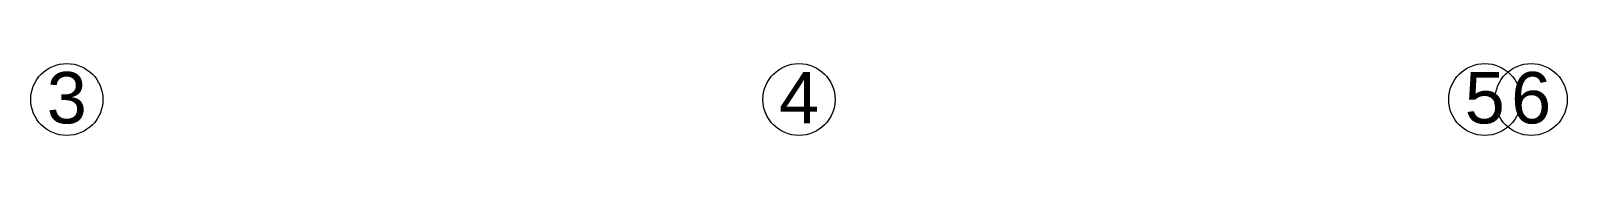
# Model space of a CAD drawing. Header units: centimetres. Extents: x 14449 to 53524, y -19051 to -10746.
# Drawn here: x 29728 to 30473, y -11172 to -11137 of the extents above; entities that cross this region are included whole.
import ezdxf

# ---------------------------------------------------------------- set-up
doc = ezdxf.new("R2010")
doc.units = ezdxf.units.CM
doc.layers.add('P-AKS', color=255, linetype='Continuous', lineweight=5)
doc.layers.add('rtm-sıva', color=252, linetype='Continuous', lineweight=15)
doc.styles.add('arial_1_18', font='arial.ttf', dxfattribs={"height": 0.2})

# ---------------------------------------------------------------- blocks, each defined once
blk = doc.blocks.new('YTUJ7U')
at = {"layer": 'P-AKS', "linetype": 'Continuous'}
for centre in [(26460.62, -8537.05), (26815.62, -8537.05), (27148.12, -8537.05), (27170.62, -8537.05)]:
    blk.add_circle(centre, 17.5, dxfattribs=at)
at = {"layer": 'P-AKS', "linetype": 'Continuous', "style": 'arial_1_18'}
for s, p in [('3', (26450.91, -8548.68)), ('4', (26805.91, -8548.68)), ('5', (27138.41, -8548.68)), ('6', (27160.91, -8548.68))]:
    blk.add_text(s, height=25, dxfattribs=at).set_placement(p)

msp = doc.modelspace()

# ---------------------------------------------------------------- block references
at = {"layer": 'rtm-sıva'}
msp.add_blockref('YTUJ7U', (3285.24, -2617.54), dxfattribs=at)

doc.saveas('drawing.dxf')
